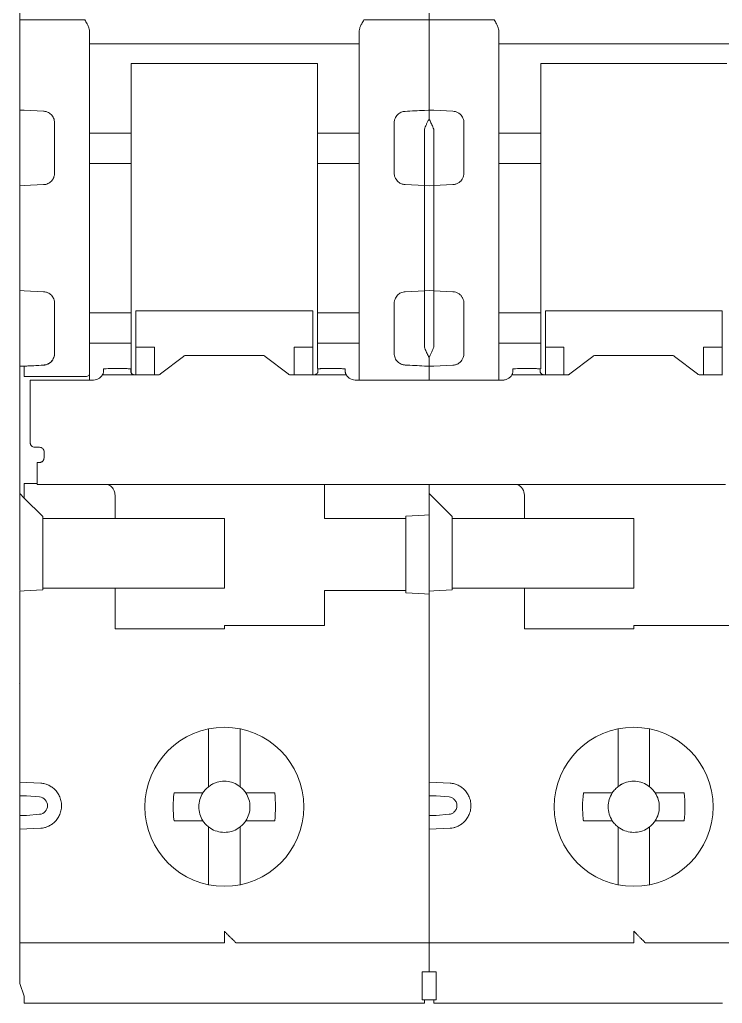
# Model space of a CAD drawing. Header units: millimetres. Extents: x 1359 to 3577, y 1336 to 3557.
# Drawn here: x 3059.29 to 3089.5, y 2687.53 to 2729.83 of the extents above; entities that cross this region are included whole.
import ezdxf

# ---------------------------------------------------------------- set-up
doc = ezdxf.new("R2010")
doc.units = ezdxf.units.MM
doc.layers.add('000-PI-Oprema', color=30, linetype='Continuous', lineweight=5)

msp = doc.modelspace()

# ---------------------------------------------------------------- linework, layer by layer
at = {"layer": '000-PI-Oprema', "color": 0, "lineweight": 0}
for p, q in [((3059.291, 2729.814), (3059.291, 2754.131)), ((3076.891, 2753.981), (3076.891, 2729.814)), ((3059.491, 2729.814), (3059.291, 2729.814)), ((3059.491, 2729.814), (3062.091, 2729.814)), ((3074.091, 2729.814), (3076.691, 2729.814)), ((3076.891, 2729.814), (3076.691, 2729.814)), ((3076.891, 2729.814), (3076.891, 2728.572)), ((3077.091, 2729.814), (3076.891, 2729.814)), ((3077.091, 2729.814), (3079.691, 2729.814)), ((3062.291, 2728.783), (3073.891, 2728.783)), ((3076.891, 2728.572), (3076.891, 2725.939)), ((3091.491, 2728.783), (3079.891, 2728.783)), ((3064.091, 2727.937), (3072.091, 2727.937)), ((3081.691, 2727.113), (3081.691, 2727.937)), ((3089.691, 2727.937), (3081.691, 2727.937)), ((3081.691, 2727.113), (3081.691, 2724.948)), ((3059.291, 2722.679), (3059.291, 2725.556)), ((3059.337, 2725.938), (3059.309, 2725.939)), ((3059.491, 2725.933), (3059.337, 2725.938)), ((3060.317, 2725.892), (3059.491, 2725.935)), ((3059.491, 2725.933), (3059.491, 2725.935)), ((3060.317, 2725.886), (3060.317, 2725.892)), ((3076.691, 2725.928), (3076.872, 2725.937)), ((3076.937, 2725.938), (3076.909, 2725.939)), ((3077.091, 2725.933), (3076.937, 2725.938)), ((3077.917, 2725.892), (3077.091, 2725.935)), ((3077.917, 2725.892), (3077.917, 2725.886)), ((3076.691, 2725.119), (3076.691, 2722.692)), ((3077.091, 2722.69), (3077.091, 2725.121)), ((3062.291, 2724.948), (3064.091, 2724.948)), ((3073.891, 2724.948), (3072.091, 2724.948)), ((3079.891, 2724.948), (3081.691, 2724.948)), ((3081.691, 2724.948), (3081.691, 2723.637)), ((3062.291, 2723.637), (3064.091, 2723.637)), ((3072.091, 2723.637), (3073.891, 2723.637)), ((3081.691, 2723.637), (3079.891, 2723.637)), ((3081.691, 2723.637), (3081.691, 2717.225)), ((3059.291, 2722.679), (3059.491, 2722.69)), ((3059.491, 2722.69), (3060.317, 2722.733)), ((3076.691, 2722.692), (3075.865, 2722.735)), ((3076.691, 2722.692), (3076.891, 2722.681)), ((3077.091, 2722.69), (3076.891, 2722.679)), ((3077.917, 2722.733), (3077.091, 2722.69)), ((3059.491, 2718.173), (3059.291, 2718.183)), ((3059.291, 2717.131), (3059.291, 2718.183)), ((3060.317, 2718.129), (3059.491, 2718.173)), ((3075.865, 2718.128), (3076.691, 2718.171)), ((3076.891, 2718.181), (3076.691, 2718.171)), ((3076.691, 2718.171), (3076.691, 2715.743)), ((3076.891, 2718.183), (3077.091, 2718.173)), ((3077.091, 2718.173), (3077.917, 2718.129)), ((3077.091, 2715.741), (3077.091, 2718.173)), ((3062.291, 2717.225), (3064.091, 2717.225)), ((3064.291, 2717.302), (3064.291, 2715.751)), ((3071.891, 2717.302), (3064.291, 2717.302)), ((3071.891, 2715.751), (3071.891, 2717.302)), ((3073.891, 2717.225), (3072.091, 2717.225)), ((3079.891, 2717.225), (3081.691, 2717.225)), ((3081.691, 2717.225), (3081.691, 2715.915)), ((3081.891, 2715.751), (3081.891, 2717.302)), ((3081.891, 2717.302), (3089.491, 2717.302)), ((3089.491, 2717.302), (3089.491, 2715.751)), ((3064.091, 2715.915), (3062.291, 2715.915)), ((3064.091, 2714.631), (3064.091, 2715.915)), ((3072.091, 2714.824), (3072.091, 2715.915)), ((3072.091, 2715.915), (3073.891, 2715.915)), ((3081.691, 2715.915), (3079.891, 2715.915)), ((3081.691, 2715.915), (3081.691, 2714.811)), ((3065.091, 2715.751), (3064.291, 2715.751)), ((3064.291, 2714.549), (3064.291, 2715.751)), ((3065.091, 2714.549), (3065.091, 2715.751)), ((3066.474, 2715.392), (3069.708, 2715.392)), ((3071.891, 2715.751), (3071.091, 2715.751)), ((3071.091, 2714.549), (3071.091, 2715.751)), ((3071.891, 2715.751), (3071.891, 2714.549)), ((3081.891, 2715.751), (3082.691, 2715.751)), ((3081.891, 2714.549), (3081.891, 2715.751)), ((3082.691, 2715.751), (3082.691, 2714.549)), ((3084.074, 2715.392), (3087.308, 2715.392)), ((3088.691, 2715.751), (3089.491, 2715.751)), ((3088.691, 2714.549), (3088.691, 2715.751)), ((3089.491, 2715.751), (3089.491, 2714.549)), ((3059.309, 2714.923), (3060.317, 2714.976)), ((3060.317, 2714.97), (3060.317, 2714.976)), ((3065.35, 2714.594), (3066.333, 2715.347)), ((3069.85, 2715.347), (3070.833, 2714.594)), ((3077.091, 2714.927), (3077.917, 2714.97)), ((3082.95, 2714.594), (3083.933, 2715.347)), ((3087.45, 2715.347), (3088.433, 2714.594)), ((3059.491, 2714.927), (3059.491, 2714.929)), ((3062.291, 2714.602), (3062.291, 2714.32)), ((3064.274, 2714.549), (3062.849, 2714.549)), ((3062.891, 2714.726), (3062.891, 2714.804)), ((3063.874, 2714.822), (3063.091, 2714.822)), ((3064.074, 2714.804), (3064.074, 2714.726)), ((3064.274, 2714.549), (3065.208, 2714.549)), ((3070.974, 2714.549), (3071.908, 2714.549)), ((3073.333, 2714.549), (3071.908, 2714.549)), ((3072.108, 2714.804), (3072.108, 2714.726)), ((3073.092, 2714.822), (3072.308, 2714.822)), ((3073.292, 2714.804), (3073.292, 2714.726)), ((3073.891, 2714.331), (3073.891, 2714.754)), ((3076.872, 2714.925), (3076.691, 2714.935)), ((3076.891, 2714.924), (3076.891, 2714.32)), ((3076.937, 2714.924), (3077.091, 2714.929)), ((3077.091, 2714.929), (3077.091, 2714.927)), ((3079.891, 2714.602), (3079.891, 2714.32)), ((3080.449, 2714.549), (3081.874, 2714.549)), ((3080.491, 2714.726), (3080.491, 2714.804)), ((3081.474, 2714.822), (3080.691, 2714.822)), ((3081.674, 2714.804), (3081.674, 2714.726)), ((3082.808, 2714.549), (3081.874, 2714.549)), ((3089.508, 2714.549), (3088.574, 2714.549)), ((3062.091, 2714.479), (3059.491, 2714.479)), ((3059.741, 2713.707), (3059.741, 2714.32)), ((3059.741, 2714.32), (3062.391, 2714.32)), ((3073.792, 2714.32), (3079.991, 2714.32)), ((3059.741, 2713.05), (3059.741, 2711.641)), ((3060.141, 2711.442), (3059.941, 2711.442)), ((3060.341, 2710.993), (3060.341, 2711.242)), ((3059.291, 2710.731), (3059.291, 2711.048)), ((3059.291, 2709.457), (3059.291, 2710.731)), ((3060.041, 2710.788), (3060.141, 2710.788)), ((3060.041, 2710.744), (3060.041, 2710.788)), ((3060.041, 2710.744), (3060.041, 2710.655)), ((3060.041, 2709.881), (3059.491, 2709.881)), ((3060.041, 2709.833), (3064.141, 2709.833)), ((3064.141, 2709.834), (3089.641, 2709.834)), ((3072.391, 2708.381), (3072.391, 2709.834)), ((3076.891, 2709.834), (3076.891, 2709.457)), ((3059.291, 2705.281), (3059.291, 2709.457)), ((3059.291, 2709.457), (3059.491, 2709.257)), ((3059.491, 2709.257), (3059.491, 2709.381)), ((3059.491, 2709.257), (3060.291, 2708.457)), ((3063.391, 2708.381), (3063.391, 2709.381)), ((3076.891, 2709.457), (3077.091, 2709.257)), ((3076.891, 2708.534), (3076.891, 2709.457)), ((3077.091, 2709.257), (3077.891, 2708.457)), ((3080.991, 2708.381), (3080.991, 2709.381)), ((3060.291, 2708.457), (3060.291, 2708.381)), ((3063.391, 2708.381), (3060.291, 2708.381)), ((3060.291, 2708.381), (3060.291, 2705.381)), ((3063.391, 2708.381), (3063.791, 2708.381)), ((3063.791, 2708.381), (3068.091, 2708.381)), ((3068.091, 2708.381), (3068.091, 2705.381)), ((3072.791, 2708.381), (3072.391, 2708.381)), ((3072.791, 2708.381), (3075.891, 2708.381)), ((3075.891, 2708.481), (3076.691, 2708.523)), ((3075.891, 2708.481), (3075.891, 2708.381)), ((3075.891, 2708.381), (3075.891, 2705.281)), ((3076.891, 2708.534), (3076.691, 2708.523)), ((3076.891, 2708.534), (3076.891, 2705.281)), ((3077.891, 2708.457), (3077.891, 2708.381)), ((3077.891, 2708.381), (3080.991, 2708.381)), ((3077.891, 2708.381), (3077.891, 2705.381)), ((3081.391, 2708.381), (3080.991, 2708.381)), ((3085.691, 2708.381), (3081.391, 2708.381)), ((3085.691, 2705.381), (3085.691, 2708.381)), ((3059.291, 2706.281), (3059.286, 2706.286)), ((3059.291, 2705.253), (3059.491, 2705.263)), ((3059.291, 2705.253), (3059.291, 2697.358)), ((3060.291, 2705.305), (3059.491, 2705.263)), ((3060.291, 2705.381), (3060.291, 2705.305)), ((3063.391, 2705.381), (3060.291, 2705.381)), ((3063.391, 2703.631), (3063.391, 2705.381)), ((3063.391, 2705.381), (3063.791, 2705.381)), ((3068.091, 2705.381), (3063.791, 2705.381)), ((3072.791, 2705.281), (3072.391, 2705.281)), ((3072.391, 2705.281), (3072.391, 2703.781)), ((3075.891, 2705.281), (3072.791, 2705.281)), ((3075.891, 2705.181), (3075.891, 2705.281)), ((3076.891, 2705.253), (3076.891, 2705.281)), ((3076.891, 2705.253), (3077.091, 2705.263)), ((3076.891, 2705.253), (3076.891, 2705.129)), ((3077.891, 2705.305), (3077.091, 2705.263)), ((3077.891, 2705.381), (3077.891, 2705.305)), ((3080.991, 2705.381), (3077.891, 2705.381)), ((3080.991, 2703.631), (3080.991, 2705.381)), ((3080.991, 2705.381), (3081.391, 2705.381)), ((3081.391, 2705.381), (3085.691, 2705.381)), ((3076.691, 2705.139), (3075.891, 2705.181)), ((3076.691, 2705.139), (3076.891, 2705.129)), ((3076.891, 2697.358), (3076.891, 2705.129)), ((3068.091, 2703.631), (3063.391, 2703.631)), ((3068.091, 2703.781), (3068.091, 2703.631)), ((3072.391, 2703.781), (3068.091, 2703.781)), ((3085.691, 2703.631), (3080.991, 2703.631)), ((3085.691, 2703.781), (3085.691, 2703.631)), ((3085.691, 2703.781), (3089.991, 2703.781)), ((3059.286, 2701.276), (3059.291, 2701.281)), ((3067.416, 2699.32), (3067.416, 2699.257)), ((3068.766, 2699.257), (3068.766, 2699.32)), ((3085.016, 2699.332), (3085.016, 2699.257)), ((3086.366, 2699.257), (3086.366, 2699.332)), ((3067.416, 2699.257), (3067.416, 2697.138)), ((3068.766, 2697.138), (3068.766, 2699.257)), ((3085.016, 2699.257), (3085.016, 2697.138)), ((3086.366, 2696.85), (3086.366, 2699.257)), ((3059.291, 2697.184), (3059.291, 2697.357)), ((3076.891, 2697.358), (3076.891, 2694.705)), ((3060.201, 2697.003), (3059.291, 2697.041)), ((3067.416, 2697.138), (3067.416, 2696.85)), ((3068.766, 2697.138), (3068.766, 2696.85)), ((3077.801, 2697.003), (3076.891, 2697.041)), ((3059.291, 2695.609), (3059.291, 2696.454)), ((3059.591, 2696.454), (3060.149, 2696.405)), ((3065.927, 2696.581), (3066.785, 2696.581)), ((3070.255, 2696.581), (3069.397, 2696.581)), ((3077.191, 2696.454), (3077.749, 2696.405)), ((3083.527, 2696.581), (3084.385, 2696.581)), ((3087.855, 2696.581), (3086.997, 2696.581)), ((3060.149, 2695.658), (3059.591, 2695.609)), ((3077.191, 2695.609), (3077.749, 2695.658)), ((3066.785, 2695.381), (3065.927, 2695.381)), ((3067.416, 2695.113), (3067.416, 2694.825)), ((3068.766, 2695.113), (3068.766, 2694.825)), ((3070.255, 2695.381), (3069.397, 2695.381)), ((3084.385, 2695.381), (3083.527, 2695.381)), ((3087.855, 2695.381), (3086.997, 2695.381)), ((3059.291, 2695.022), (3060.201, 2695.06)), ((3059.291, 2694.705), (3059.291, 2694.759)), ((3059.291, 2694.705), (3059.291, 2690.981)), ((3067.416, 2694.825), (3067.416, 2692.705)), ((3068.766, 2692.705), (3068.766, 2694.825)), ((3076.891, 2695.022), (3077.801, 2695.06)), ((3076.891, 2690.981), (3076.891, 2694.705)), ((3085.016, 2694.825), (3085.016, 2692.705)), ((3086.366, 2692.705), (3086.366, 2694.825)), ((3067.416, 2692.705), (3067.416, 2692.631)), ((3068.766, 2692.631), (3068.766, 2692.705)), ((3085.016, 2692.705), (3085.016, 2692.631)), ((3086.366, 2692.631), (3086.366, 2692.705)), ((3059.291, 2690.981), (3059.291, 2688.381)), ((3076.891, 2690.981), (3076.891, 2688.881)), ((3059.291, 2690.131), (3068.091, 2690.131)), ((3076.891, 2690.131), (3068.591, 2690.131)), ((3085.691, 2690.131), (3076.891, 2690.131)), ((3094.491, 2690.131), (3086.191, 2690.131)), ((3077.191, 2688.881), (3076.591, 2688.881)), ((3059.291, 2688.381), (3059.491, 2687.832)), ((3064.291, 2687.531), (3059.491, 2687.531)), ((3071.911, 2687.531), (3064.291, 2687.531)), ((3076.691, 2687.531), (3071.911, 2687.531)), ((3076.691, 2687.681), (3076.591, 2687.681)), ((3077.091, 2687.681), (3076.691, 2687.681)), ((3077.191, 2687.681), (3077.091, 2687.681)), ((3081.891, 2687.531), (3077.091, 2687.531)), ((3081.891, 2687.531), (3089.511, 2687.531))]:
    msp.add_line(p, q, dxfattribs=at)
at = {"layer": '000-PI-Oprema', "color": 0, "lineweight": 0, "flags": 128}
msp.add_lwpolyline([(3062.291, 2714.602), (3062.287, 2714.578), (3062.276, 2714.555), (3062.258, 2714.534), (3062.233, 2714.515), (3062.202, 2714.5), (3062.168, 2714.489), (3062.13, 2714.482), (3062.091, 2714.479)], dxfattribs=at)
at = {"layer": '000-PI-Oprema', "color": 0, "lineweight": 0}
for centre in [(3068.091, 2695.981), (3085.691, 2695.981)]:
    msp.add_circle(centre, 3.418, dxfattribs=at)
for centre, radius, start, end in [((3080.491, 2709.381), 0.5, 0, 64.7859), ((3068.091, 2695.981), 1.1, 133.0681, 135), ((3068.091, 2695.981), 1.1, 123.0557, 133.0681), ((3068.091, 2695.981), 1.1, 46.9319, 56.9443), ((3085.691, 2695.981), 1.1, 133.0681, 135), ((3085.691, 2695.981), 1.1, 123.0557, 133.0681), ((3085.691, 2695.981), 1.1, 46.9319, 56.9443), ((3085.691, 2695.981), 1.1, 45, 46.9319), ((3068.091, 2695.981), 1.1, 136.9319, 146.9443), ((3068.091, 2695.981), 1.1, 135, 136.9319), ((3068.091, 2695.981), 1.1, 33.0557, 43.0681), ((3085.691, 2695.981), 1.1, 136.9319, 146.9443), ((3085.691, 2695.981), 1.1, 135, 136.9319), ((3085.691, 2695.981), 1.1, 43.0681, 45), ((3085.691, 2695.981), 1.1, 33.0557, 43.0681), ((3068.091, 2695.981), 1.1, 213.0557, 223.0681), ((3068.091, 2695.981), 1.1, 223.0681, 225), ((3068.091, 2695.981), 1.1, 225, 226.9319), ((3068.091, 2695.981), 1.1, 226.9319, 236.9443), ((3068.091, 2695.981), 1.1, 303.0557, 313.0681), ((3068.091, 2695.981), 1.1, 315, 316.9319), ((3068.091, 2695.981), 1.1, 316.9319, 326.9443), ((3085.691, 2695.981), 1.1, 213.0557, 223.0681), ((3085.691, 2695.981), 1.1, 223.0681, 225), ((3085.691, 2695.981), 1.1, 225, 226.9319), ((3085.691, 2695.981), 1.1, 226.9319, 236.9443), ((3085.691, 2695.981), 1.1, 303.0557, 313.0681), ((3085.691, 2695.981), 1.1, 313.0681, 315), ((3085.691, 2695.981), 1.1, 315, 316.9319), ((3085.691, 2695.981), 1.1, 316.9319, 326.9443)]:
    msp.add_arc(centre, radius, start, end, dxfattribs=at)
for points, knots in [([(3059.291, 2728.572), (3059.291, 2728.586), (3059.291, 2728.612), (3059.291, 2728.659), (3059.291, 2728.712), (3059.291, 2728.792), (3059.291, 2728.907), (3059.291, 2729.067), (3059.291, 2729.243), (3059.291, 2729.43), (3059.291, 2729.621), (3059.291, 2729.75), (3059.291, 2729.814)], [0, 0, 0, 0, 0.061391, 0.122427, 0.18342, 0.24468, 0.372209, 0.500076, 0.627605, 0.755472, 0.877481, 1, 1, 1, 1]), ([(3062.091, 2729.814), (3062.125, 2729.761), (3062.172, 2729.687), (3062.223, 2729.588), (3062.257, 2729.51), (3062.284, 2729.423), (3062.289, 2729.356), (3062.291, 2729.324)], [0, 0, 0, 0, 0.350015, 0.493309, 0.624855, 0.821183, 1, 1, 1, 1]), ([(3073.891, 2729.324), (3073.892, 2729.345), (3073.894, 2729.389), (3073.909, 2729.455), (3073.93, 2729.521), (3073.96, 2729.588), (3074.011, 2729.687), (3074.058, 2729.762), (3074.091, 2729.814)], [0, 0, 0, 0, 0.117446, 0.242847, 0.378002, 0.506391, 0.652474, 1, 1, 1, 1]), ([(3079.691, 2729.814), (3079.725, 2729.761), (3079.772, 2729.687), (3079.823, 2729.587), (3079.857, 2729.51), (3079.884, 2729.423), (3079.889, 2729.356), (3079.891, 2729.324)], [0, 0, 0, 0, 0.350596, 0.493868, 0.625405, 0.821427, 1, 1, 1, 1]), ([(3062.291, 2729.17), (3062.291, 2729.13), (3062.291, 2729.049), (3062.291, 2728.918), (3062.291, 2728.778), (3062.291, 2728.631), (3062.291, 2728.475), (3062.291, 2728.31), (3062.291, 2728.138), (3062.291, 2727.897), (3062.291, 2727.578), (3062.291, 2727.167), (3062.291, 2726.73), (3062.291, 2726.417), (3062.291, 2726.26)], [0, 0, 0, 0, 0.062736, 0.125281, 0.187695, 0.250043, 0.312387, 0.374792, 0.437318, 0.500031, 0.625212, 0.749931, 0.874692, 1, 1, 1, 1]), ([(3073.891, 2729.17), (3073.891, 2729.18), (3073.891, 2729.199), (3073.891, 2729.235), (3073.891, 2729.277), (3073.891, 2729.308), (3073.891, 2729.324)], [0, 0, 0, 0, 0.251193, 0.5, 0.748807, 1, 1, 1, 1]), ([(3073.891, 2726.108), (3073.891, 2726.192), (3073.891, 2726.358), (3073.891, 2726.6), (3073.891, 2726.835), (3073.891, 2727.062), (3073.891, 2727.282), (3073.891, 2727.495), (3073.891, 2727.701), (3073.891, 2727.965), (3073.891, 2728.274), (3073.891, 2728.61), (3073.891, 2728.914), (3073.891, 2729.085), (3073.891, 2729.17)], [0, 0, 0, 0, 0.062754, 0.125301, 0.187708, 0.250043, 0.312375, 0.374772, 0.437302, 0.500033, 0.625237, 0.749935, 0.874674, 1, 1, 1, 1]), ([(3079.891, 2729.324), (3079.891, 2729.308), (3079.891, 2729.277), (3079.891, 2729.235), (3079.891, 2729.199), (3079.891, 2729.18), (3079.891, 2729.17)], [0, 0, 0, 0, 0.251193, 0.5, 0.748807, 1, 1, 1, 1]), ([(3079.891, 2729.17), (3079.891, 2729.13), (3079.891, 2729.049), (3079.891, 2728.918), (3079.891, 2728.778), (3079.891, 2728.631), (3079.891, 2728.475), (3079.891, 2728.31), (3079.891, 2728.138), (3079.891, 2727.897), (3079.891, 2727.578), (3079.891, 2727.167), (3079.891, 2726.73), (3079.891, 2726.417), (3079.891, 2726.26)], [0, 0, 0, 0, 0.062736, 0.125281, 0.187695, 0.250043, 0.312387, 0.374792, 0.437318, 0.500031, 0.625212, 0.749931, 0.874692, 1, 1, 1, 1]), ([(3059.291, 2725.939), (3059.291, 2726.01), (3059.291, 2726.153), (3059.291, 2726.359), (3059.291, 2726.56), (3059.291, 2726.755), (3059.291, 2726.943), (3059.291, 2727.126), (3059.291, 2727.302), (3059.291, 2727.529), (3059.291, 2727.795), (3059.291, 2728.085), (3059.291, 2728.348), (3059.291, 2728.497), (3059.291, 2728.572)], [0, 0, 0, 0, 0.062728, 0.125271, 0.18769, 0.250045, 0.312396, 0.374804, 0.437328, 0.500029, 0.625194, 0.749922, 0.874696, 1, 1, 1, 1]), ([(3064.091, 2727.937), (3064.091, 2727.896), (3064.091, 2727.813), (3064.091, 2727.695), (3064.091, 2727.582), (3064.091, 2727.439), (3064.091, 2727.274), (3064.091, 2727.166), (3064.091, 2727.113)], [0, 0, 0, 0, 0.125424, 0.250193, 0.374902, 0.500146, 0.749703, 1, 1, 1, 1]), ([(3072.091, 2727.113), (3072.091, 2727.139), (3072.091, 2727.191), (3072.091, 2727.279), (3072.091, 2727.373), (3072.091, 2727.508), (3072.091, 2727.692), (3072.091, 2727.855), (3072.091, 2727.937)], [0, 0, 0, 0, 0.125424, 0.250193, 0.374902, 0.500146, 0.749703, 1, 1, 1, 1]), ([(3072.091, 2724.948), (3072.091, 2725.019), (3072.091, 2725.161), (3072.091, 2725.367), (3072.091, 2725.568), (3072.091, 2725.764), (3072.091, 2725.954), (3072.091, 2726.2), (3072.091, 2726.492), (3072.091, 2726.819), (3072.091, 2727.015), (3072.091, 2727.113)], [0, 0, 0, 0, 0.083508, 0.166833, 0.25006, 0.333277, 0.416572, 0.500032, 0.666688, 0.83311, 1, 1, 1, 1]), ([(3062.291, 2726.26), (3062.291, 2726.196), (3062.291, 2726.069), (3062.291, 2725.87), (3062.291, 2725.668), (3062.291, 2725.46), (3062.291, 2725.248), (3062.291, 2725.031), (3062.291, 2724.809), (3062.291, 2724.658), (3062.291, 2724.583)], [0, 0, 0, 0, 0.12575, 0.250858, 0.375537, 0.5, 0.624463, 0.749142, 0.87425, 1, 1, 1, 1]), ([(3073.891, 2724.715), (3073.891, 2724.786), (3073.891, 2724.928), (3073.891, 2725.136), (3073.891, 2725.34), (3073.891, 2725.539), (3073.891, 2725.734), (3073.891, 2725.924), (3073.891, 2726.047), (3073.891, 2726.108)], [0, 0, 0, 0, 0.143512, 0.28637, 0.428834, 0.571166, 0.71363, 0.856488, 1, 1, 1, 1]), ([(3079.891, 2726.26), (3079.891, 2726.196), (3079.891, 2726.069), (3079.891, 2725.87), (3079.891, 2725.668), (3079.891, 2725.46), (3079.891, 2725.248), (3079.891, 2725.031), (3079.891, 2724.809), (3079.891, 2724.658), (3079.891, 2724.583)], [0, 0, 0, 0, 0.12575, 0.250858, 0.375537, 0.5, 0.624463, 0.749142, 0.87425, 1, 1, 1, 1]), ([(3060.317, 2725.892), (3060.337, 2725.89), (3060.376, 2725.887), (3060.432, 2725.874), (3060.498, 2725.85), (3060.57, 2725.811), (3060.644, 2725.752), (3060.707, 2725.678), (3060.754, 2725.591), (3060.785, 2725.495), (3060.789, 2725.428), (3060.791, 2725.394)], [0, 0, 0, 0, 0.071618, 0.143308, 0.216363, 0.334035, 0.455285, 0.587191, 0.721903, 0.860899, 1, 1, 1, 1]), ([(3075.391, 2725.385), (3075.392, 2725.408), (3075.394, 2725.453), (3075.408, 2725.519), (3075.434, 2725.593), (3075.477, 2725.671), (3075.539, 2725.745), (3075.613, 2725.804), (3075.694, 2725.847), (3075.778, 2725.876), (3075.836, 2725.882), (3075.865, 2725.885)], [0, 0, 0, 0, 0.093221, 0.185813, 0.279137, 0.41434, 0.546905, 0.668022, 0.785627, 0.893606, 1, 1, 1, 1]), ([(3076.691, 2725.119), (3076.704, 2725.151), (3076.731, 2725.22), (3076.777, 2725.326), (3076.831, 2725.442), (3076.87, 2725.516), (3076.891, 2725.555)], [0, 0, 0, 0, 0.193415, 0.424448, 0.693252, 1, 1, 1, 1]), ([(3077.091, 2725.121), (3077.079, 2725.153), (3077.054, 2725.216), (3077.015, 2725.307), (3076.975, 2725.394), (3076.933, 2725.478), (3076.905, 2725.53), (3076.891, 2725.556)], [0, 0, 0, 0, 0.194202, 0.390464, 0.589612, 0.792498, 1, 1, 1, 1]), ([(3078.391, 2725.394), (3078.39, 2725.417), (3078.389, 2725.462), (3078.374, 2725.528), (3078.349, 2725.601), (3078.306, 2725.678), (3078.237, 2725.76), (3078.145, 2725.829), (3078.033, 2725.878), (3077.955, 2725.888), (3077.917, 2725.892)], [0, 0, 0, 0, 0.092601, 0.18543, 0.278489, 0.413813, 0.545287, 0.709927, 0.860804, 1, 1, 1, 1]), ([(3064.091, 2724.948), (3064.091, 2724.899), (3064.091, 2724.801), (3064.091, 2724.585), (3064.091, 2724.346), (3064.091, 2724.101), (3064.091, 2723.881), (3064.091, 2723.716), (3064.091, 2723.66), (3064.091, 2723.637)], [0, 0, 0, 0, 0.150243, 0.300485, 0.450729, 0.600973, 0.751216, 0.901461, 1, 1, 1, 1]), ([(3072.091, 2724.948), (3072.091, 2724.899), (3072.091, 2724.801), (3072.091, 2724.585), (3072.091, 2724.346), (3072.091, 2724.101), (3072.091, 2723.881), (3072.091, 2723.716), (3072.091, 2723.66), (3072.091, 2723.637)], [0, 0, 0, 0, 0.150243, 0.300485, 0.450729, 0.600973, 0.751216, 0.901461, 1, 1, 1, 1]), ([(3073.891, 2716.148), (3073.891, 2716.262), (3073.891, 2716.49), (3073.891, 2716.835), (3073.891, 2717.183), (3073.891, 2717.533), (3073.891, 2717.887), (3073.891, 2718.484), (3073.891, 2719.331), (3073.891, 2720.431), (3073.891, 2721.531), (3073.891, 2722.498), (3073.891, 2723.33), (3073.891, 2724.03), (3073.891, 2724.486), (3073.891, 2724.715)], [0, 0, 0, 0, 0.041431, 0.082793, 0.124119, 0.165441, 0.206793, 0.248207, 0.374079, 0.500012, 0.625883, 0.751817, 0.834548, 0.917188, 1, 1, 1, 1]), ([(3060.791, 2723.232), (3060.791, 2723.352), (3060.791, 2723.591), (3060.791, 2723.946), (3060.791, 2724.299), (3060.791, 2724.531), (3060.791, 2724.647)], [0, 0, 0, 0, 0.2501, 0.5, 0.7499, 1, 1, 1, 1]), ([(3062.291, 2724.583), (3062.291, 2724.472), (3062.291, 2724.25), (3062.291, 2723.915), (3062.291, 2723.577), (3062.291, 2723.237), (3062.291, 2722.895), (3062.291, 2722.316), (3062.291, 2721.496), (3062.291, 2720.431), (3062.291, 2719.367), (3062.291, 2718.431), (3062.291, 2717.625), (3062.291, 2716.946), (3062.291, 2716.502), (3062.291, 2716.28)], [0, 0, 0, 0, 0.041447, 0.082829, 0.124176, 0.16552, 0.206891, 0.248321, 0.374134, 0.500011, 0.625824, 0.751702, 0.834467, 0.91715, 1, 1, 1, 1]), ([(3079.891, 2724.583), (3079.891, 2724.472), (3079.891, 2724.25), (3079.891, 2723.915), (3079.891, 2723.577), (3079.891, 2723.237), (3079.891, 2722.895), (3079.891, 2722.316), (3079.891, 2721.496), (3079.891, 2720.431), (3079.891, 2719.367), (3079.891, 2718.431), (3079.891, 2717.625), (3079.891, 2716.946), (3079.891, 2716.502), (3079.891, 2716.28)], [0, 0, 0, 0, 0.041447, 0.082829, 0.124176, 0.16552, 0.206891, 0.248321, 0.374134, 0.500011, 0.625824, 0.751702, 0.834467, 0.91715, 1, 1, 1, 1]), ([(3064.091, 2723.637), (3064.091, 2723.554), (3064.091, 2723.387), (3064.091, 2723.132), (3064.091, 2722.875), (3064.091, 2722.615), (3064.091, 2722.352), (3064.091, 2721.905), (3064.091, 2721.265), (3064.091, 2720.431), (3064.091, 2719.598), (3064.091, 2718.869), (3064.091, 2718.247), (3064.091, 2717.728), (3064.091, 2717.393), (3064.091, 2717.225)], [0, 0, 0, 0, 0.041319, 0.082538, 0.123706, 0.164869, 0.206076, 0.247373, 0.373654, 0.500018, 0.626299, 0.752662, 0.835118, 0.917437, 1, 1, 1, 1]), ([(3072.091, 2723.637), (3072.091, 2722.63), (3072.091, 2721.531), (3072.091, 2719.332), (3072.091, 2718.233), (3072.091, 2717.225)], [0, 0, 0, 0, 0.5, 0.5, 1, 1, 1, 1]), ([(3060.791, 2723.232), (3060.791, 2723.211), (3060.789, 2723.169), (3060.776, 2723.106), (3060.753, 2723.035), (3060.714, 2722.96), (3060.655, 2722.885), (3060.583, 2722.822), (3060.501, 2722.775), (3060.411, 2722.743), (3060.349, 2722.736), (3060.317, 2722.733)], [0, 0, 0, 0, 0.085507, 0.170147, 0.255273, 0.381189, 0.506725, 0.630753, 0.754527, 0.877113, 1, 1, 1, 1]), ([(3075.865, 2722.735), (3075.844, 2722.737), (3075.802, 2722.74), (3075.741, 2722.756), (3075.673, 2722.782), (3075.6, 2722.824), (3075.528, 2722.887), (3075.469, 2722.961), (3075.425, 2723.046), (3075.396, 2723.138), (3075.393, 2723.202), (3075.391, 2723.234)], [0, 0, 0, 0, 0.082209, 0.16366, 0.245689, 0.369303, 0.493372, 0.618767, 0.744744, 0.872104, 1, 1, 1, 1]), ([(3077.917, 2722.733), (3077.938, 2722.735), (3077.979, 2722.739), (3078.04, 2722.754), (3078.098, 2722.776), (3078.154, 2722.806), (3078.206, 2722.842), (3078.265, 2722.897), (3078.327, 2722.978), (3078.38, 2723.095), (3078.387, 2723.185), (3078.391, 2723.232)], [0, 0, 0, 0, 0.080411, 0.161533, 0.243405, 0.326066, 0.409552, 0.493901, 0.642123, 0.810797, 1, 1, 1, 1]), ([(3059.291, 2718.183), (3059.291, 2718.289), (3059.291, 2718.502), (3059.291, 2718.821), (3059.291, 2719.142), (3059.291, 2719.463), (3059.291, 2719.785), (3059.291, 2720.108), (3059.291, 2720.512), (3059.291, 2720.997), (3059.291, 2721.56), (3059.291, 2722.122), (3059.291, 2722.493), (3059.291, 2722.679)], [0, 0, 0, 0, 0.071572, 0.143012, 0.214372, 0.285701, 0.357051, 0.428472, 0.500015, 0.625079, 0.749917, 0.8748, 1, 1, 1, 1]), ([(3076.691, 2722.692), (3076.691, 2722.585), (3076.691, 2722.371), (3076.691, 2722.049), (3076.691, 2721.727), (3076.691, 2721.404), (3076.691, 2721.08), (3076.691, 2720.756), (3076.691, 2720.35), (3076.691, 2719.863), (3076.691, 2719.297), (3076.691, 2718.732), (3076.691, 2718.358), (3076.691, 2718.171)], [0, 0, 0, 0, 0.071556, 0.142997, 0.214365, 0.285706, 0.357065, 0.428486, 0.500013, 0.625062, 0.749916, 0.874816, 1, 1, 1, 1]), ([(3060.317, 2718.129), (3060.338, 2718.128), (3060.38, 2718.124), (3060.441, 2718.108), (3060.51, 2718.082), (3060.583, 2718.04), (3060.655, 2717.978), (3060.714, 2717.903), (3060.758, 2717.818), (3060.786, 2717.726), (3060.79, 2717.662), (3060.791, 2717.63)], [0, 0, 0, 0, 0.082205, 0.163652, 0.245679, 0.369354, 0.493482, 0.618917, 0.744935, 0.872201, 1, 1, 1, 1]), ([(3075.391, 2717.628), (3075.392, 2717.65), (3075.394, 2717.692), (3075.406, 2717.755), (3075.43, 2717.826), (3075.469, 2717.901), (3075.528, 2717.976), (3075.6, 2718.038), (3075.682, 2718.085), (3075.771, 2718.118), (3075.834, 2718.124), (3075.865, 2718.128)], [0, 0, 0, 0, 0.085573, 0.170275, 0.255463, 0.381339, 0.506835, 0.630803, 0.754517, 0.877108, 1, 1, 1, 1]), ([(3078.391, 2717.63), (3078.39, 2717.654), (3078.388, 2717.702), (3078.373, 2717.77), (3078.351, 2717.831), (3078.322, 2717.886), (3078.289, 2717.934), (3078.237, 2717.995), (3078.157, 2718.06), (3078.041, 2718.114), (3077.959, 2718.124), (3077.917, 2718.129)], [0, 0, 0, 0, 0.097376, 0.189595, 0.276665, 0.358598, 0.435408, 0.507112, 0.674555, 0.83875, 1, 1, 1, 1]), ([(3060.791, 2716.215), (3060.791, 2716.331), (3060.791, 2716.564), (3060.791, 2716.917), (3060.791, 2717.272), (3060.791, 2717.511), (3060.791, 2717.63)], [0, 0, 0, 0, 0.2501, 0.5, 0.7499, 1, 1, 1, 1]), ([(3059.291, 2715.306), (3059.291, 2715.306), (3059.291, 2715.633), (3059.291, 2716.016), (3059.291, 2716.505), (3059.291, 2716.859), (3059.291, 2717.088), (3059.291, 2717.117), (3059.291, 2717.131)], [0, 0, 0, 0, 0.008736, 0.206989, 0.405242, 0.603494, 0.801747, 1, 1, 1, 1]), ([(3064.091, 2717.225), (3064.091, 2717.203), (3064.091, 2717.147), (3064.091, 2716.982), (3064.091, 2716.762), (3064.091, 2716.517), (3064.091, 2716.277), (3064.091, 2716.062), (3064.091, 2715.964), (3064.091, 2715.915)], [0, 0, 0, 0, 0.098539, 0.248784, 0.399027, 0.54927, 0.699515, 0.849757, 1, 1, 1, 1]), ([(3072.091, 2717.225), (3072.091, 2717.203), (3072.091, 2717.147), (3072.091, 2716.982), (3072.091, 2716.762), (3072.091, 2716.517), (3072.091, 2716.277), (3072.091, 2716.062), (3072.091, 2715.964), (3072.091, 2715.915)], [0, 0, 0, 0, 0.098539, 0.248784, 0.399027, 0.54927, 0.699515, 0.849757, 1, 1, 1, 1]), ([(3062.291, 2716.28), (3062.291, 2716.204), (3062.291, 2716.053), (3062.291, 2715.832), (3062.291, 2715.615), (3062.291, 2715.403), (3062.291, 2715.195), (3062.291, 2714.992), (3062.291, 2714.794), (3062.291, 2714.666), (3062.291, 2714.602)], [0, 0, 0, 0, 0.12575, 0.250858, 0.375537, 0.5, 0.624463, 0.749142, 0.87425, 1, 1, 1, 1]), ([(3079.891, 2716.28), (3079.891, 2716.204), (3079.891, 2716.053), (3079.891, 2715.832), (3079.891, 2715.615), (3079.891, 2715.403), (3079.891, 2715.195), (3079.891, 2714.992), (3079.891, 2714.794), (3079.891, 2714.666), (3079.891, 2714.602)], [0, 0, 0, 0, 0.12575, 0.250858, 0.375537, 0.5, 0.624463, 0.749142, 0.87425, 1, 1, 1, 1]), ([(3060.791, 2715.468), (3060.791, 2715.529), (3060.791, 2715.65), (3060.791, 2715.836), (3060.791, 2716.024), (3060.791, 2716.151), (3060.791, 2716.215)], [0, 0, 0, 0, 0.25014, 0.5, 0.74986, 1, 1, 1, 1]), ([(3073.891, 2714.754), (3073.891, 2714.816), (3073.891, 2714.938), (3073.891, 2715.128), (3073.891, 2715.323), (3073.891, 2715.522), (3073.891, 2715.726), (3073.891, 2715.935), (3073.891, 2716.077), (3073.891, 2716.148)], [0, 0, 0, 0, 0.143512, 0.28637, 0.428834, 0.571166, 0.71363, 0.856488, 1, 1, 1, 1]), ([(3060.317, 2714.976), (3060.359, 2714.978), (3060.405, 2714.986), (3060.505, 2715.02), (3060.558, 2715.047), (3060.658, 2715.129), (3060.704, 2715.184), (3060.772, 2715.318), (3060.791, 2715.396), (3060.791, 2715.476)], [0, 0, 0, 0, 0.25, 0.25, 0.5, 0.5, 0.75, 0.75, 1, 1, 1, 1]), ([(3060.317, 2714.97), (3060.336, 2714.972), (3060.374, 2714.975), (3060.43, 2714.988), (3060.486, 2715.008), (3060.54, 2715.035), (3060.593, 2715.069), (3060.65, 2715.118), (3060.713, 2715.192), (3060.76, 2715.285), (3060.787, 2715.382), (3060.79, 2715.439), (3060.791, 2715.468)], [0, 0, 0, 0, 0.068374, 0.139377, 0.213319, 0.290477, 0.371094, 0.455382, 0.587277, 0.761474, 0.880592, 1, 1, 1, 1]), ([(3075.865, 2714.978), (3075.846, 2714.98), (3075.807, 2714.983), (3075.751, 2714.996), (3075.685, 2715.02), (3075.613, 2715.058), (3075.539, 2715.118), (3075.476, 2715.192), (3075.429, 2715.279), (3075.397, 2715.376), (3075.393, 2715.443), (3075.391, 2715.477)], [0, 0, 0, 0, 0.070996, 0.142095, 0.214573, 0.332083, 0.453298, 0.585758, 0.72107, 0.860537, 1, 1, 1, 1]), ([(3076.691, 2715.743), (3076.704, 2715.712), (3076.729, 2715.648), (3076.768, 2715.557), (3076.808, 2715.47), (3076.849, 2715.386), (3076.877, 2715.334), (3076.891, 2715.308)], [0, 0, 0, 0, 0.1942, 0.390457, 0.5896, 0.792488, 1, 1, 1, 1]), ([(3077.091, 2715.741), (3077.079, 2715.71), (3077.051, 2715.641), (3077.005, 2715.535), (3076.951, 2715.419), (3076.912, 2715.345), (3076.891, 2715.306)], [0, 0, 0, 0, 0.193384, 0.424408, 0.693222, 1, 1, 1, 1]), ([(3077.917, 2714.97), (3077.936, 2714.972), (3077.974, 2714.975), (3078.03, 2714.988), (3078.086, 2715.008), (3078.14, 2715.035), (3078.193, 2715.069), (3078.25, 2715.118), (3078.313, 2715.192), (3078.36, 2715.285), (3078.387, 2715.382), (3078.39, 2715.439), (3078.391, 2715.468)], [0, 0, 0, 0, 0.068374, 0.139376, 0.213318, 0.290476, 0.371092, 0.45538, 0.587276, 0.76147, 0.88059, 1, 1, 1, 1]), ([(3059.291, 2712.29), (3059.291, 2712.327), (3059.291, 2712.4), (3059.291, 2712.52), (3059.291, 2712.647), (3059.291, 2712.781), (3059.291, 2712.922), (3059.291, 2713.071), (3059.291, 2713.227), (3059.291, 2713.445), (3059.291, 2713.733), (3059.291, 2714.105), (3059.291, 2714.5), (3059.291, 2714.782), (3059.291, 2714.924)], [0, 0, 0, 0, 0.062728, 0.125271, 0.18769, 0.250045, 0.312396, 0.374804, 0.437328, 0.500029, 0.625194, 0.749922, 0.874696, 1, 1, 1, 1]), ([(3059.491, 2714.929), (3059.465, 2714.928), (3059.412, 2714.927), (3059.362, 2714.925), (3059.337, 2714.924)], [0, 0, 0, 0, 0.508632, 1, 1, 1, 1]), ([(3062.391, 2714.32), (3062.488, 2714.32), (3062.584, 2714.342), (3062.746, 2714.423), (3062.811, 2714.481), (3062.849, 2714.549)], [0, 0, 0, 0, 0.5, 0.5, 1, 1, 1, 1]), ([(3062.891, 2714.676), (3062.891, 2714.667), (3062.89, 2714.65), (3062.881, 2714.619), (3062.869, 2714.586), (3062.856, 2714.561), (3062.849, 2714.549)], [0, 0, 0, 0, 0.256458, 0.506841, 0.753776, 1, 1, 1, 1]), ([(3062.891, 2714.804), (3062.891, 2714.809), (3062.913, 2714.814), (3062.987, 2714.82), (3063.039, 2714.822), (3063.091, 2714.822)], [0, 0, 0, 0, 0.5, 0.5, 1, 1, 1, 1]), ([(3062.891, 2714.676), (3062.891, 2714.684), (3062.891, 2714.701), (3062.891, 2714.718), (3062.891, 2714.723), (3062.891, 2714.726)], [0, 0, 0, 0, 0.334189, 0.665811, 1, 1, 1, 1]), ([(3064.074, 2714.804), (3064.074, 2714.806), (3064.072, 2714.808), (3064.06, 2714.811), (3064.042, 2714.814), (3064.009, 2714.818), (3063.953, 2714.821), (3063.901, 2714.822), (3063.874, 2714.822)], [0, 0, 0, 0, 0.128148, 0.251094, 0.373747, 0.501054, 0.748354, 1, 1, 1, 1]), ([(3064.074, 2714.676), (3064.075, 2714.67), (3064.076, 2714.658), (3064.087, 2714.636), (3064.104, 2714.614), (3064.134, 2714.59), (3064.188, 2714.559), (3064.241, 2714.553), (3064.274, 2714.549)], [0, 0, 0, 0, 0.121269, 0.244591, 0.370821, 0.500756, 0.692101, 1, 1, 1, 1]), ([(3071.908, 2714.549), (3071.923, 2714.55), (3071.95, 2714.551), (3071.987, 2714.56), (3072.015, 2714.572), (3072.036, 2714.583), (3072.067, 2714.603), (3072.101, 2714.637), (3072.106, 2714.663), (3072.108, 2714.676)], [0, 0, 0, 0, 0.138294, 0.257669, 0.358107, 0.439606, 0.502183, 0.756685, 1, 1, 1, 1]), ([(3072.308, 2714.822), (3072.295, 2714.822), (3072.269, 2714.822), (3072.231, 2714.821), (3072.196, 2714.819), (3072.157, 2714.816), (3072.116, 2714.811), (3072.111, 2714.807), (3072.108, 2714.804)], [0, 0, 0, 0, 0.128148, 0.251094, 0.373747, 0.501054, 0.748354, 1, 1, 1, 1]), ([(3073.292, 2714.804), (3073.291, 2714.806), (3073.289, 2714.808), (3073.278, 2714.811), (3073.259, 2714.814), (3073.226, 2714.818), (3073.171, 2714.821), (3073.118, 2714.822), (3073.092, 2714.822)], [0, 0, 0, 0, 0.128148, 0.251094, 0.373747, 0.501054, 0.748354, 1, 1, 1, 1]), ([(3073.292, 2714.726), (3073.292, 2714.723), (3073.292, 2714.718), (3073.292, 2714.701), (3073.292, 2714.684), (3073.292, 2714.676)], [0, 0, 0, 0, 0.334189, 0.665811, 1, 1, 1, 1]), ([(3073.333, 2714.549), (3073.327, 2714.561), (3073.314, 2714.586), (3073.301, 2714.619), (3073.293, 2714.65), (3073.292, 2714.667), (3073.292, 2714.676)], [0, 0, 0, 0, 0.246224, 0.493159, 0.743542, 1, 1, 1, 1]), ([(3073.333, 2714.549), (3073.372, 2714.481), (3073.437, 2714.423), (3073.599, 2714.342), (3073.695, 2714.32), (3073.792, 2714.32)], [0, 0, 0, 0, 0.5, 0.5, 1, 1, 1, 1]), ([(3080.449, 2714.549), (3080.438, 2714.532), (3080.417, 2714.499), (3080.374, 2714.454), (3080.324, 2714.415), (3080.247, 2714.37), (3080.136, 2714.329), (3080.04, 2714.323), (3079.991, 2714.32)], [0, 0, 0, 0, 0.126929, 0.250928, 0.374602, 0.500576, 0.748126, 1, 1, 1, 1]), ([(3080.491, 2714.676), (3080.491, 2714.667), (3080.49, 2714.65), (3080.481, 2714.619), (3080.469, 2714.586), (3080.456, 2714.561), (3080.449, 2714.549)], [0, 0, 0, 0, 0.256458, 0.506841, 0.753776, 1, 1, 1, 1]), ([(3080.491, 2714.804), (3080.491, 2714.809), (3080.513, 2714.814), (3080.587, 2714.82), (3080.639, 2714.822), (3080.691, 2714.822)], [0, 0, 0, 0, 0.5, 0.5, 1, 1, 1, 1]), ([(3081.674, 2714.804), (3081.674, 2714.806), (3081.672, 2714.808), (3081.66, 2714.811), (3081.642, 2714.814), (3081.609, 2714.818), (3081.553, 2714.821), (3081.501, 2714.822), (3081.474, 2714.822)], [0, 0, 0, 0, 0.128148, 0.251094, 0.373747, 0.501054, 0.748354, 1, 1, 1, 1]), ([(3081.874, 2714.549), (3081.861, 2714.55), (3081.834, 2714.551), (3081.795, 2714.56), (3081.761, 2714.574), (3081.721, 2714.599), (3081.682, 2714.636), (3081.677, 2714.662), (3081.674, 2714.676)], [0, 0, 0, 0, 0.128818, 0.251822, 0.37424, 0.501366, 0.746636, 1, 1, 1, 1]), ([(3082.95, 2714.594), (3082.94, 2714.587), (3082.92, 2714.574), (3082.886, 2714.56), (3082.848, 2714.551), (3082.822, 2714.55), (3082.808, 2714.549)], [0, 0, 0, 0, 0.25487, 0.5, 0.74513, 1, 1, 1, 1]), ([(3088.574, 2714.549), (3088.561, 2714.55), (3088.535, 2714.551), (3088.497, 2714.56), (3088.462, 2714.574), (3088.443, 2714.587), (3088.433, 2714.594)], [0, 0, 0, 0, 0.25487, 0.5, 0.74513, 1, 1, 1, 1]), ([(3059.291, 2711.048), (3059.291, 2711.081), (3059.291, 2711.145), (3059.291, 2711.241), (3059.291, 2711.336), (3059.291, 2711.463), (3059.291, 2711.619), (3059.291, 2711.795), (3059.291, 2711.955), (3059.291, 2712.092), (3059.291, 2712.207), (3059.291, 2712.262), (3059.291, 2712.29)], [0, 0, 0, 0, 0.061391, 0.122427, 0.18342, 0.24468, 0.372209, 0.500076, 0.627605, 0.755472, 0.877481, 1, 1, 1, 1]), ([(3059.741, 2711.641), (3059.742, 2711.628), (3059.744, 2711.601), (3059.755, 2711.564), (3059.774, 2711.529), (3059.807, 2711.49), (3059.862, 2711.45), (3059.915, 2711.444), (3059.941, 2711.442)], [0, 0, 0, 0, 0.128148, 0.251094, 0.373747, 0.501054, 0.748354, 1, 1, 1, 1]), ([(3060.341, 2711.242), (3060.341, 2711.295), (3060.32, 2711.346), (3060.246, 2711.42), (3060.194, 2711.442), (3060.141, 2711.442)], [0, 0, 0, 0, 0.5, 0.5, 1, 1, 1, 1]), ([(3060.141, 2710.788), (3060.155, 2710.789), (3060.181, 2710.79), (3060.219, 2710.802), (3060.253, 2710.82), (3060.293, 2710.853), (3060.333, 2710.908), (3060.339, 2710.961), (3060.341, 2710.993)], [0, 0, 0, 0, 0.128148, 0.251094, 0.373747, 0.501054, 0.748354, 1, 1, 1, 1]), ([(3060.041, 2709.833), (3060.041, 2709.848), (3060.041, 2709.856), (3060.041, 2710.029), (3060.041, 2710.306), (3060.041, 2710.538), (3060.041, 2710.655)], [0, 0, 0, 0, 0.206145, 0.470763, 0.735381, 1, 1, 1, 1]), ([(3059.491, 2709.881), (3059.491, 2709.881), (3059.491, 2709.827), (3059.491, 2709.642), (3059.491, 2709.512), (3059.491, 2709.381)], [0, 0, 0, 0, 0.5, 0.5, 1, 1, 1, 1]), ([(3063.098, 2709.833), (3063.149, 2709.806), (3063.226, 2709.764), (3063.308, 2709.664), (3063.355, 2709.577), (3063.386, 2709.481), (3063.389, 2709.414), (3063.391, 2709.381)], [0, 0, 0, 0, 0.351287, 0.528122, 0.693874, 0.849103, 1, 1, 1, 1]), ([(3059.291, 2696.454), (3059.291, 2696.571), (3059.291, 2696.805), (3059.291, 2697.083), (3059.291, 2697.181), (3059.291, 2697.219)], [0, 0, 0, 0, 0.378161, 0.755931, 1, 1, 1, 1]), ([(3060.201, 2697.003), (3060.231, 2696.999), (3060.292, 2696.992), (3060.38, 2696.971), (3060.491, 2696.935), (3060.619, 2696.872), (3060.764, 2696.767), (3060.895, 2696.63), (3061.003, 2696.453), (3061.075, 2696.251), (3061.099, 2696.031), (3061.075, 2695.812), (3061.004, 2695.61), (3060.895, 2695.433), (3060.765, 2695.295), (3060.619, 2695.19), (3060.477, 2695.122), (3060.337, 2695.077), (3060.246, 2695.066), (3060.201, 2695.06)], [0, 0, 0, 0, 0.031513, 0.062834, 0.094232, 0.152293, 0.210532, 0.279327, 0.348301, 0.424071, 0.50002, 0.57579, 0.651739, 0.720534, 0.789508, 0.847569, 0.905809, 0.95275, 1, 1, 1, 1]), ([(3068.691, 2696.903), (3068.602, 2696.961), (3068.504, 2697.006), (3068.301, 2697.066), (3068.198, 2697.081), (3067.985, 2697.081), (3067.881, 2697.066), (3067.729, 2697.021), (3067.679, 2697.002), (3067.607, 2696.969), (3067.583, 2696.957), (3067.548, 2696.938), (3067.536, 2696.931), (3067.519, 2696.921), (3067.511, 2696.916), (3067.502, 2696.91), (3067.497, 2696.907), (3067.493, 2696.906), (3067.491, 2696.903)], [0, 0, 0, 0, 0.25, 0.25, 0.5, 0.5, 0.75, 0.75, 0.875, 0.875, 0.9375, 0.9375, 0.96875, 0.96875, 0.984375, 0.992188, 0.992188, 1, 1, 1, 1]), ([(3077.801, 2697.003), (3077.831, 2696.999), (3077.892, 2696.992), (3077.98, 2696.971), (3078.091, 2696.935), (3078.219, 2696.872), (3078.364, 2696.767), (3078.495, 2696.63), (3078.603, 2696.453), (3078.675, 2696.251), (3078.699, 2696.031), (3078.675, 2695.812), (3078.604, 2695.61), (3078.495, 2695.433), (3078.365, 2695.295), (3078.219, 2695.19), (3078.077, 2695.122), (3077.937, 2695.077), (3077.846, 2695.066), (3077.801, 2695.06)], [0, 0, 0, 0, 0.031513, 0.062834, 0.094232, 0.152293, 0.210532, 0.279327, 0.348301, 0.424071, 0.50002, 0.57579, 0.651739, 0.720534, 0.789508, 0.847569, 0.905809, 0.95275, 1, 1, 1, 1]), ([(3086.291, 2696.903), (3086.202, 2696.961), (3086.104, 2697.006), (3085.901, 2697.066), (3085.798, 2697.081), (3085.585, 2697.081), (3085.481, 2697.066), (3085.329, 2697.021), (3085.279, 2697.002), (3085.207, 2696.969), (3085.183, 2696.957), (3085.148, 2696.938), (3085.136, 2696.931), (3085.119, 2696.921), (3085.111, 2696.916), (3085.102, 2696.91), (3085.097, 2696.907), (3085.093, 2696.906), (3085.091, 2696.903)], [0, 0, 0, 0, 0.25, 0.25, 0.5, 0.5, 0.75, 0.75, 0.875, 0.875, 0.9375, 0.9375, 0.96875, 0.96875, 0.984375, 0.992187, 0.992187, 1, 1, 1, 1]), ([(3059.291, 2696.454), (3059.291, 2696.454), (3059.321, 2696.454), (3059.438, 2696.454), (3059.521, 2696.454), (3059.591, 2696.454)], [0, 0, 0, 0, 0.5, 0.5, 1, 1, 1, 1]), ([(3060.149, 2696.405), (3060.241, 2696.397), (3060.33, 2696.353), (3060.455, 2696.216), (3060.491, 2696.124), (3060.491, 2695.939), (3060.455, 2695.846), (3060.33, 2695.71), (3060.241, 2695.666), (3060.149, 2695.658)], [0, 0, 0, 0, 0.25, 0.25, 0.5, 0.5, 0.75, 0.75, 1, 1, 1, 1]), ([(3066.785, 2696.581), (3066.852, 2696.581), (3066.977, 2696.581), (3067.109, 2696.581), (3067.169, 2696.581)], [0, 0, 0, 0, 0.540007, 1, 1, 1, 1]), ([(3069.013, 2695.381), (3069.129, 2695.56), (3069.191, 2695.768), (3069.191, 2696.194), (3069.129, 2696.403), (3069.013, 2696.581)], [0, 0, 0, 0, 0.5, 0.5, 1, 1, 1, 1]), ([(3076.891, 2696.454), (3076.891, 2696.454), (3076.921, 2696.454), (3077.038, 2696.454), (3077.121, 2696.454), (3077.191, 2696.454)], [0, 0, 0, 0, 0.5, 0.5, 1, 1, 1, 1]), ([(3077.749, 2695.658), (3077.769, 2695.66), (3077.807, 2695.665), (3077.863, 2695.684), (3077.915, 2695.711), (3077.967, 2695.75), (3078.016, 2695.801), (3078.072, 2695.893), (3078.104, 2696.031), (3078.072, 2696.17), (3078.016, 2696.261), (3077.954, 2696.326), (3077.865, 2696.385), (3077.788, 2696.398), (3077.749, 2696.405)], [0, 0, 0, 0, 0.053559, 0.105722, 0.157796, 0.211095, 0.279916, 0.349203, 0.500308, 0.651412, 0.720233, 0.789521, 0.894347, 1, 1, 1, 1]), ([(3083.527, 2696.581), (3083.503, 2696.382), (3083.491, 2696.182), (3083.491, 2695.881), (3083.494, 2695.781), (3083.503, 2695.631), (3083.507, 2695.581), (3083.514, 2695.506), (3083.518, 2695.468), (3083.522, 2695.425), (3083.525, 2695.403), (3083.526, 2695.394), (3083.527, 2695.387), (3083.529, 2695.384), (3083.527, 2695.381)], [0, 0, 0, 0, 0.5, 0.5, 0.75, 0.75, 0.875, 0.875, 0.9375, 0.96875, 0.984375, 0.992188, 0.992188, 1, 1, 1, 1]), ([(3084.769, 2696.581), (3084.653, 2696.403), (3084.591, 2696.195), (3084.591, 2695.769), (3084.653, 2695.56), (3084.769, 2695.381)], [0, 0, 0, 0, 0.5, 0.5, 1, 1, 1, 1]), ([(3086.613, 2695.381), (3086.729, 2695.56), (3086.791, 2695.769), (3086.791, 2696.192), (3086.73, 2696.403), (3086.613, 2696.581)], [0, 0, 0, 0, 0.5, 0.5, 1, 1, 1, 1]), ([(3059.291, 2694.759), (3059.291, 2694.763), (3059.291, 2694.787), (3059.291, 2694.961), (3059.291, 2695.253), (3059.291, 2695.49), (3059.291, 2695.609)], [0, 0, 0, 0, 0.06983, 0.379482, 0.689581, 1, 1, 1, 1]), ([(3059.291, 2695.609), (3059.291, 2695.609), (3059.324, 2695.609), (3059.435, 2695.609), (3059.513, 2695.609), (3059.591, 2695.609)], [0, 0, 0, 0, 0.5, 0.5, 1, 1, 1, 1]), ([(3076.891, 2695.609), (3076.891, 2695.609), (3076.924, 2695.609), (3077.035, 2695.609), (3077.113, 2695.609), (3077.191, 2695.609)], [0, 0, 0, 0, 0.5, 0.5, 1, 1, 1, 1]), ([(3066.785, 2695.381), (3066.853, 2695.381), (3066.977, 2695.381), (3067.109, 2695.381), (3067.169, 2695.381)], [0, 0, 0, 0, 0.54278, 1, 1, 1, 1]), ([(3067.491, 2695.059), (3067.669, 2694.943), (3067.877, 2694.882), (3068.302, 2694.881), (3068.513, 2694.943), (3068.691, 2695.059)], [0, 0, 0, 0, 0.5, 0.5, 1, 1, 1, 1]), ([(3085.091, 2695.059), (3085.269, 2694.943), (3085.477, 2694.882), (3085.902, 2694.881), (3086.113, 2694.943), (3086.291, 2695.059)], [0, 0, 0, 0, 0.5, 0.5, 1, 1, 1, 1]), ([(3068.091, 2690.631), (3068.091, 2690.61), (3068.091, 2690.568), (3068.091, 2690.506), (3068.091, 2690.435), (3068.091, 2690.355), (3068.091, 2690.276), (3068.091, 2690.21), (3068.091, 2690.165), (3068.091, 2690.137), (3068.091, 2690.133), (3068.091, 2690.131)], [0, 0, 0, 0, 0.080758, 0.160392, 0.240099, 0.368585, 0.500066, 0.628554, 0.760036, 0.877963, 1, 1, 1, 1]), ([(3068.591, 2690.131), (3068.591, 2690.132), (3068.59, 2690.133), (3068.582, 2690.14), (3068.57, 2690.152), (3068.548, 2690.175), (3068.508, 2690.215), (3068.445, 2690.278), (3068.369, 2690.354), (3068.282, 2690.44), (3068.189, 2690.534), (3068.124, 2690.599), (3068.091, 2690.631)], [0, 0, 0, 0, 0.051851, 0.10362, 0.156261, 0.210683, 0.323967, 0.445967, 0.575521, 0.712834, 0.854621, 1, 1, 1, 1]), ([(3085.691, 2690.631), (3085.691, 2690.61), (3085.691, 2690.568), (3085.691, 2690.506), (3085.691, 2690.435), (3085.691, 2690.355), (3085.691, 2690.276), (3085.691, 2690.21), (3085.691, 2690.165), (3085.691, 2690.137), (3085.691, 2690.133), (3085.691, 2690.131)], [0, 0, 0, 0, 0.080758, 0.160392, 0.240099, 0.368585, 0.500066, 0.628554, 0.760036, 0.877963, 1, 1, 1, 1]), ([(3085.691, 2690.631), (3085.712, 2690.611), (3085.749, 2690.573), (3085.802, 2690.521), (3085.845, 2690.477), (3085.902, 2690.42), (3085.97, 2690.352), (3086.047, 2690.276), (3086.109, 2690.213), (3086.156, 2690.166), (3086.186, 2690.137), (3086.189, 2690.133), (3086.191, 2690.131)], [0, 0, 0, 0, 0.090531, 0.16862, 0.234268, 0.287481, 0.430984, 0.554468, 0.680793, 0.795506, 0.900919, 1, 1, 1, 1]), ([(3076.591, 2687.681), (3076.591, 2687.73), (3076.591, 2687.795), (3076.591, 2688.059), (3076.591, 2688.319), (3076.591, 2688.881)], [0.2858647, 0.2858647, 0.2858647, 0.2858647, 0.5, 0.5, 1, 1, 1, 1]), ([(3077.191, 2687.681), (3077.191, 2687.7), (3077.191, 2687.755), (3077.191, 2687.869), (3077.191, 2688.028), (3077.191, 2688.206), (3077.191, 2688.393), (3077.191, 2688.518), (3077.191, 2688.881)], [0.287427, 0.287427, 0.287427, 0.287427, 0.3699948, 0.5001298, 0.629921, 0.7600558, 0.879771, 1, 1, 1, 1]), ([(3059.491, 2687.531), (3059.491, 2687.532), (3059.491, 2687.534), (3059.491, 2687.546), (3059.491, 2687.569), (3059.491, 2687.61), (3059.491, 2687.675), (3059.491, 2687.75), (3059.491, 2687.805), (3059.491, 2687.832)], [0, 0, 0, 0, 0.0807576, 0.160392, 0.2400995, 0.3685854, 0.5000663, 0.6285535, 0.7387531, 0.7387531, 0.7387531, 0.7387531]), ([(3076.691, 2687.531), (3076.691, 2687.54), (3076.691, 2687.557), (3076.691, 2687.625), (3076.691, 2687.68), (3076.691, 2687.681)], [0, 0, 0, 0, 0.494587, 0.989166, 1, 1, 1, 1]), ([(3077.091, 2687.681), (3077.091, 2687.68), (3077.091, 2687.625), (3077.091, 2687.557), (3077.091, 2687.54), (3077.091, 2687.531)], [0, 0, 0, 0, 0.010834, 0.505413, 1, 1, 1, 1])]:
    msp.add_open_spline(points, degree=3, knots=knots, dxfattribs=at)
for points in [[(3062.291, 2729.17), (3062.291, 2729.206), (3062.291, 2729.259), (3062.291, 2729.324)], [(3064.091, 2724.948), (3064.091, 2725.803), (3064.091, 2726.543), (3064.091, 2727.113)], [(3059.309, 2725.939), (3059.303, 2725.939), (3059.297, 2725.939), (3059.291, 2725.939)], [(3059.291, 2725.939), (3059.291, 2725.923), (3059.291, 2725.787), (3059.291, 2725.556)], [(3075.865, 2725.885), (3076.14, 2725.899), (3076.416, 2725.913), (3076.691, 2725.928)], [(3076.872, 2725.937), (3076.878, 2725.937), (3076.885, 2725.937), (3076.891, 2725.937)], [(3076.891, 2725.939), (3076.897, 2725.939), (3076.903, 2725.939), (3076.909, 2725.939)], [(3076.891, 2725.555), (3076.891, 2725.785), (3076.891, 2725.922), (3076.891, 2725.937)], [(3060.791, 2725.394), (3060.791, 2725.153), (3060.791, 2724.903), (3060.791, 2724.647)], [(3075.391, 2724.782), (3075.391, 2724.988), (3075.391, 2725.189), (3075.391, 2725.385)], [(3078.391, 2725.394), (3078.391, 2725.153), (3078.391, 2724.903), (3078.391, 2724.647)], [(3075.391, 2723.234), (3075.391, 2723.759), (3075.391, 2724.276), (3075.391, 2724.782)], [(3078.391, 2724.647), (3078.391, 2724.184), (3078.391, 2723.711), (3078.391, 2723.232)], [(3077.091, 2722.69), (3077.091, 2721.199), (3077.091, 2719.663), (3077.091, 2718.173)], [(3075.391, 2716.081), (3075.391, 2716.587), (3075.391, 2717.104), (3075.391, 2717.628)], [(3078.391, 2717.63), (3078.391, 2717.151), (3078.391, 2716.679), (3078.391, 2716.215)], [(3075.391, 2715.477), (3075.391, 2715.673), (3075.391, 2715.875), (3075.391, 2716.081)], [(3078.391, 2716.215), (3078.391, 2715.959), (3078.391, 2715.71), (3078.391, 2715.468)], [(3066.333, 2715.347), (3066.37, 2715.375), (3066.422, 2715.392), (3066.474, 2715.392)], [(3069.708, 2715.392), (3069.761, 2715.392), (3069.813, 2715.375), (3069.85, 2715.347)], [(3083.933, 2715.347), (3083.97, 2715.375), (3084.022, 2715.392), (3084.074, 2715.392)], [(3087.308, 2715.392), (3087.361, 2715.392), (3087.413, 2715.375), (3087.45, 2715.347)], [(3059.291, 2715.306), (3059.291, 2715.076), (3059.291, 2714.939), (3059.291, 2714.924)], [(3060.317, 2714.97), (3060.042, 2714.956), (3059.767, 2714.942), (3059.491, 2714.927)], [(3076.691, 2714.935), (3076.416, 2714.949), (3076.14, 2714.963), (3075.865, 2714.978)], [(3076.891, 2714.926), (3076.891, 2714.941), (3076.891, 2715.077), (3076.891, 2715.308)], [(3059.291, 2714.924), (3059.297, 2714.923), (3059.303, 2714.923), (3059.309, 2714.923)], [(3059.337, 2714.924), (3059.327, 2714.924), (3059.318, 2714.923), (3059.309, 2714.923)], [(3059.491, 2714.927), (3059.491, 2714.773), (3059.491, 2714.624), (3059.491, 2714.479)], [(3064.074, 2714.676), (3064.074, 2714.703), (3064.074, 2714.721), (3064.074, 2714.726)], [(3065.208, 2714.549), (3065.261, 2714.549), (3065.313, 2714.566), (3065.35, 2714.594)], [(3070.833, 2714.594), (3070.87, 2714.566), (3070.922, 2714.549), (3070.974, 2714.549)], [(3072.108, 2714.726), (3072.108, 2714.721), (3072.108, 2714.703), (3072.108, 2714.676)], [(3076.891, 2714.926), (3076.885, 2714.925), (3076.878, 2714.925), (3076.872, 2714.925)], [(3076.909, 2714.923), (3076.903, 2714.923), (3076.897, 2714.924), (3076.891, 2714.924)], [(3076.937, 2714.924), (3076.927, 2714.924), (3076.918, 2714.923), (3076.909, 2714.923)], [(3080.491, 2714.726), (3080.491, 2714.721), (3080.491, 2714.703), (3080.491, 2714.676)], [(3081.674, 2714.676), (3081.674, 2714.703), (3081.674, 2714.721), (3081.674, 2714.726)], [(3059.741, 2713.707), (3059.741, 2713.526), (3059.741, 2713.284), (3059.741, 2713.05)], [(3068.842, 2696.785), (3068.851, 2696.776), (3068.86, 2696.768), (3068.869, 2696.759)], [(3085.016, 2697.138), (3085.016, 2697.1), (3085.016, 2697.061), (3085.016, 2696.85)], [(3065.927, 2696.581), (3065.879, 2696.183), (3065.879, 2695.78), (3065.927, 2695.381)], [(3067.169, 2696.581), (3067.053, 2696.403), (3066.991, 2696.194), (3066.991, 2695.981)], [(3068.869, 2696.759), (3068.878, 2696.75), (3068.886, 2696.741), (3068.895, 2696.732)], [(3069.397, 2696.581), (3069.274, 2696.581), (3069.147, 2696.581), (3069.013, 2696.581)], [(3070.255, 2695.381), (3070.303, 2695.78), (3070.303, 2696.183), (3070.255, 2696.581)], [(3084.385, 2696.581), (3084.509, 2696.581), (3084.635, 2696.581), (3084.769, 2696.581)], [(3086.997, 2696.581), (3086.874, 2696.581), (3086.747, 2696.581), (3086.613, 2696.581)], [(3087.855, 2696.581), (3087.903, 2696.183), (3087.903, 2695.78), (3087.855, 2695.381)], [(3066.991, 2695.981), (3066.991, 2695.77), (3067.054, 2695.559), (3067.169, 2695.381)], [(3068.869, 2695.203), (3068.86, 2695.195), (3068.851, 2695.186), (3068.842, 2695.178)], [(3069.013, 2695.381), (3069.147, 2695.381), (3069.274, 2695.381), (3069.397, 2695.381)], [(3084.385, 2695.381), (3084.509, 2695.381), (3084.635, 2695.381), (3084.769, 2695.381)], [(3085.016, 2695.113), (3085.016, 2694.901), (3085.016, 2694.863), (3085.016, 2694.825)], [(3086.366, 2695.113), (3086.366, 2694.901), (3086.366, 2694.863), (3086.366, 2694.825)], [(3086.613, 2695.381), (3086.747, 2695.381), (3086.874, 2695.381), (3086.997, 2695.381)]]:
    msp.add_open_spline(points, degree=3, dxfattribs=at)

doc.saveas('drawing.dxf')
